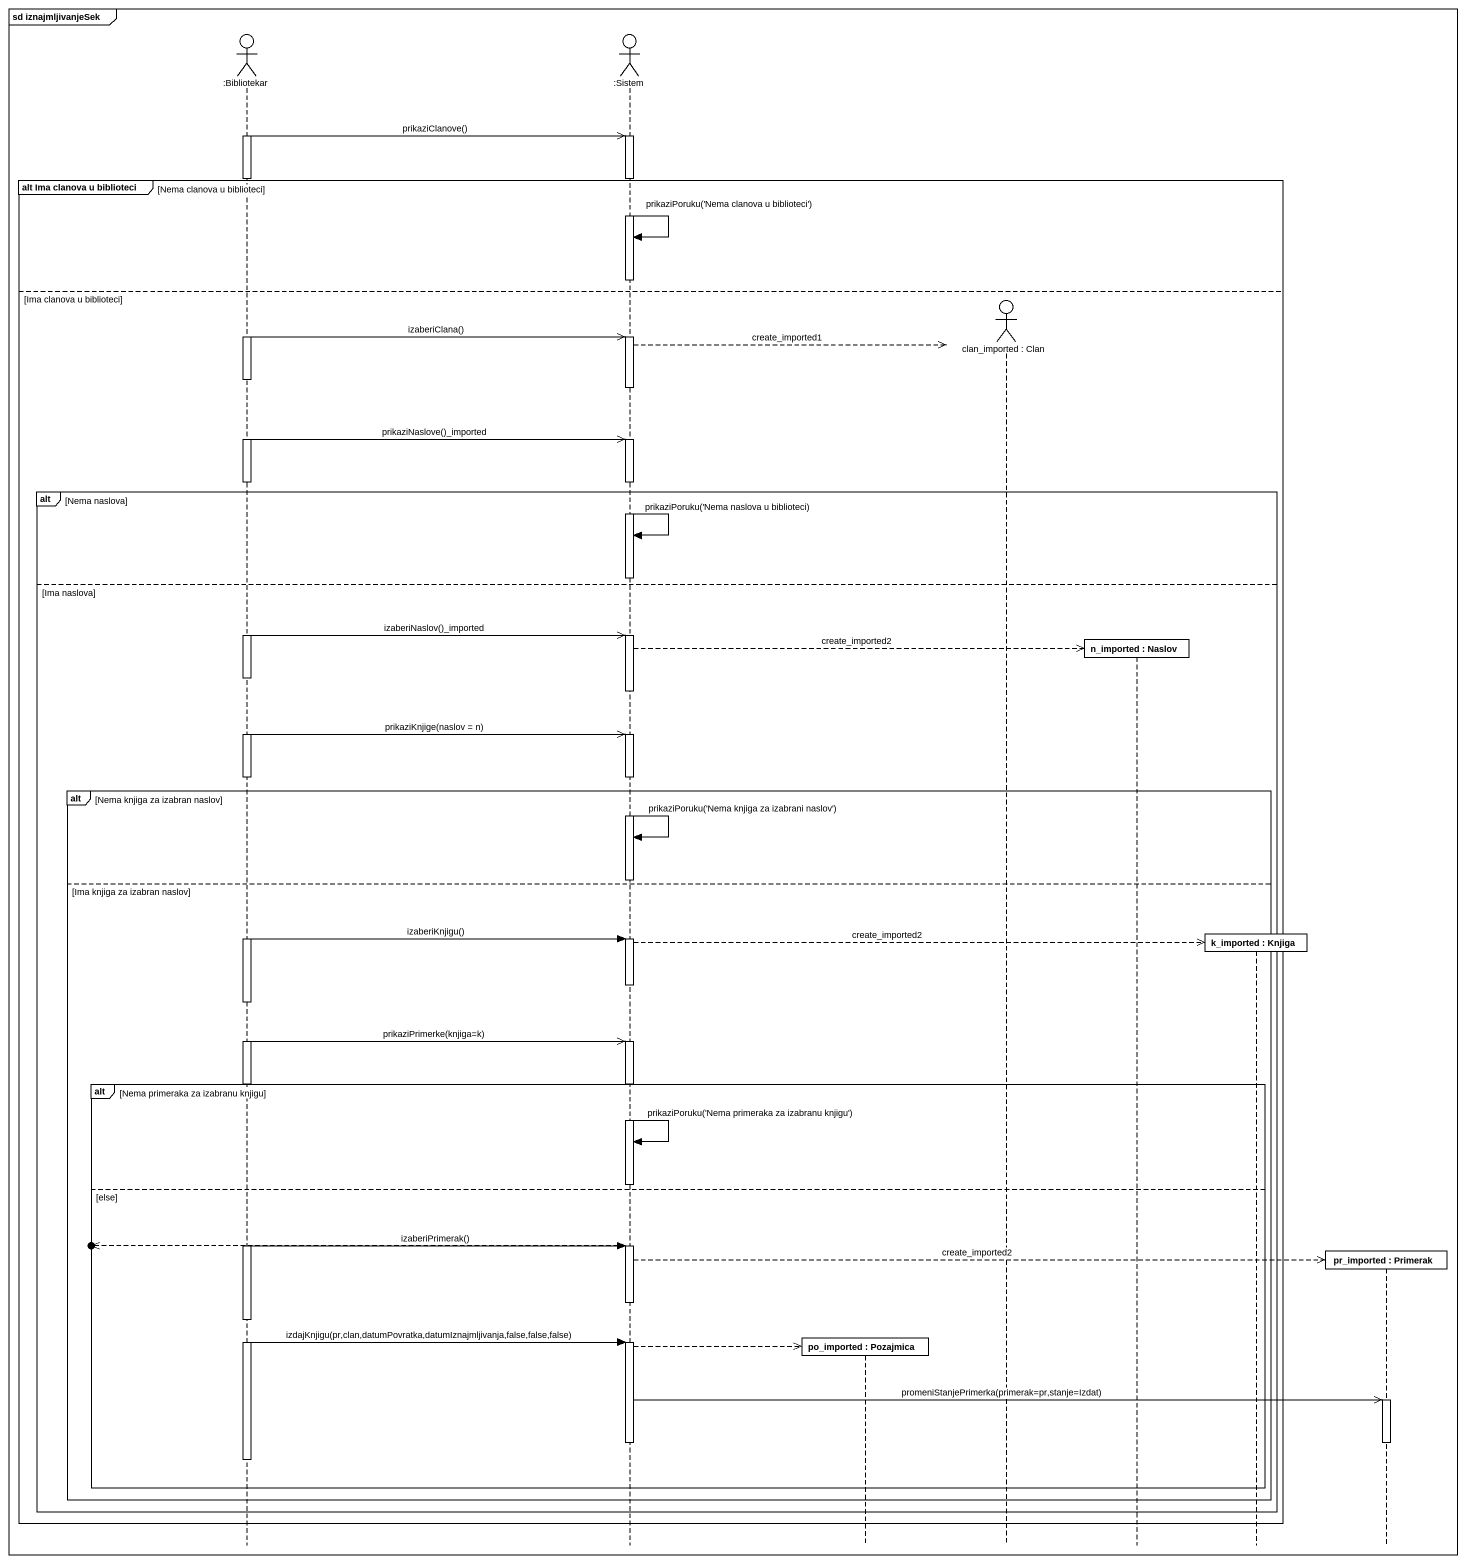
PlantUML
@startuml
mainframe sd iznajmljivanjeSek
hide footbox
actor ":Bibliotekar" as Bibliotekar
actor ":Sistem" as Sistem
participant "po_imported : Pozajmica" as po_imported
actor "clan_imported : Clan" as clan_imported
participant "n_imported : Naslov" as n_imported
participant "k_imported : Knjiga" as k_imported
participant "pr_imported : Primerak" as pr_imported

activate Bibliotekar
Bibliotekar ->> Sistem : prikaziClanove()
activate Sistem
deactivate Bibliotekar
group alt Ima clanova u biblioteci [Nema clanova u biblioteci]
  Sistem -> Sistem : prikaziPoruku('Nema clanova u biblioteci')
  deactivate Sistem
else Ima clanova u biblioteci
  activate Bibliotekar
  Bibliotekar ->> Sistem : izaberiClana()
  activate Sistem
  Sistem -->> clan_imported ** : create_imported1
  deactivate Sistem
  Bibliotekar ->> Sistem : prikaziNaslove()_imported
  activate Sistem
  deactivate Bibliotekar
  alt Nema naslova
    Sistem -> Sistem : prikaziPoruku('Nema naslova u biblioteci)
    deactivate Sistem
  else Ima naslova
    activate Bibliotekar
    Bibliotekar ->> Sistem : izaberiNaslov()_imported
    activate Sistem
    Sistem -->> n_imported ** : create_imported2
    deactivate Sistem
    Bibliotekar ->> Sistem : prikaziKnjige(naslov = n)
    activate Sistem
    deactivate Bibliotekar
    alt Nema knjiga za izabran naslov
      Sistem -> Sistem : prikaziPoruku('Nema knjiga za izabrani naslov')
      deactivate Sistem
    else Ima knjiga za izabran naslov
      activate Bibliotekar
      Bibliotekar -> Sistem : izaberiKnjigu()
      activate Sistem
      Sistem -->> k_imported ** : create_imported2
      deactivate Sistem
      Bibliotekar ->> Sistem : prikaziPrimerke(knjiga=k)
      activate Sistem
      alt Nema primeraka za izabranu knjigu
        deactivate Bibliotekar
        Sistem -> Sistem : prikaziPoruku('Nema primeraka za izabranu knjigu')
        deactivate Sistem
      else else
        activate Bibliotekar
        Bibliotekar -> Sistem : izaberiPrimerak()
        [o<<-- Sistem
        activate Sistem
        Sistem -->> pr_imported ** : create_imported2
        deactivate Sistem
        Bibliotekar -> Sistem : izdajKnjigu(pr,clan,datumPovratka,datumIznajmljivanja,false,false,false)
        activate Sistem
        Sistem -->> po_imported **
        Sistem ->> pr_imported : promeniStanjePrimerka(primerak=pr,stanje=Izdat)
        activate pr_imported
        deactivate Sistem
        deactivate pr_imported
        deactivate Bibliotekar
      end
    end
  end
end
@enduml
